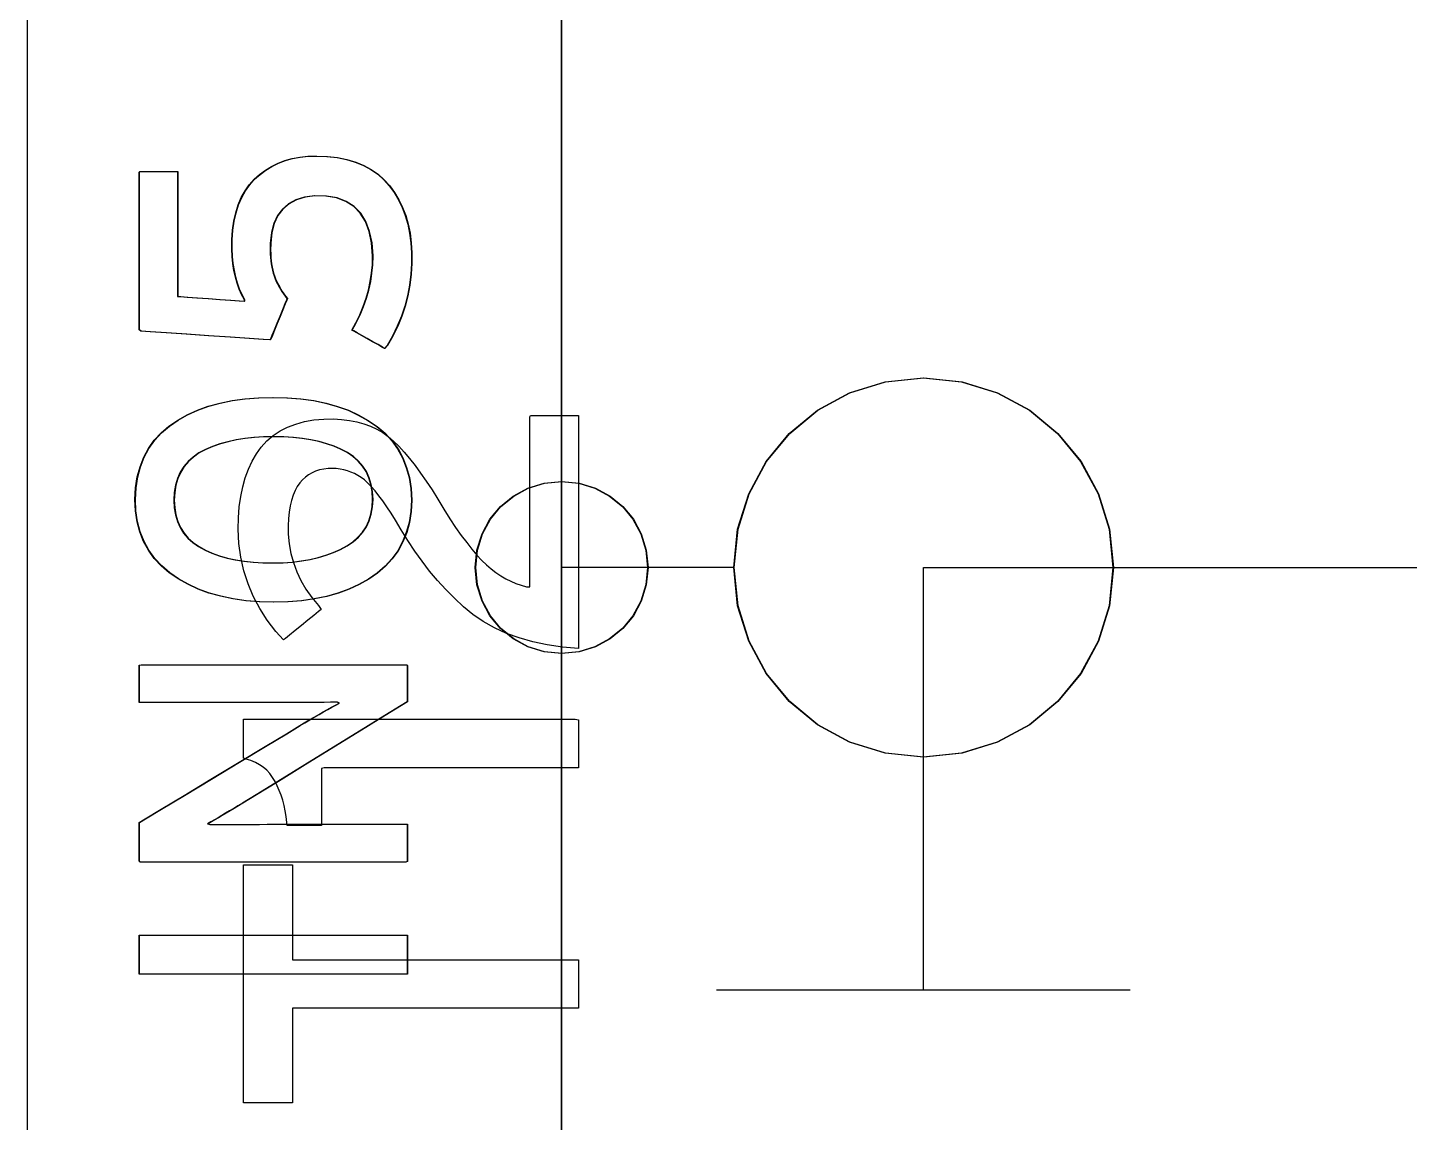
# Model space of a CAD drawing. Extents: x 1 to 47.7, y 0.2 to 35.
# Drawn here: x 34.5485 to 34.9492, y 10.5742 to 10.8918 of the extents above; entities that cross this region are included whole.
import ezdxf

# ---------------------------------------------------------------- set-up
doc = ezdxf.new("R2010")
doc.units = 0
doc.header["$MEASUREMENT"] = 0
for name, color, linetype in [('5_1___24__TARGET_LEDS___12', 7, 'CONTINUOUS'), ('6_2___8__INDEPENDENT_INPUT', 7, 'CONTINUOUS'), ('6_3___8__OPTOISO_INDEPENDE', 7, 'CONTINUOUS'), ('6_4___24__OPTOISO_INDEPEND', 7, 'CONTINUOUS'), ('6_6___8__INDEPENDENT_INPUT', 7, 'CONTINUOUS'), ('6_7___8__OPTOISO_INDEPENDE', 7, 'CONTINUOUS'), ('8_0_____DWG', 7, 'CONTINUOUS')]:
    doc.layers.add(name, color=color, linetype=linetype)

msp = doc.modelspace()

# ---------------------------------------------------------------- linework, layer by layer
at = {"layer": '5_1___24__TARGET_LEDS___12'}
for points in [[(34.7534, 10.73518), (34.70342, 10.73518), (34.70344, 11.03517)], [(34.7534, 10.43518), (34.70342, 10.43518), (34.70342, 10.73518)], [(34.8634, 10.73518), (34.95803, 10.73518)], [(34.65869, 10.61723), (34.58095, 10.61723), (34.58095, 10.62851), (34.65869, 10.62851), (34.65869, 10.61723)]]:
    msp.add_lwpolyline(points, dxfattribs=at)
for points in [[(34.6323, 10.85459), (34.63541, 10.85446), (34.63833, 10.85412), (34.64107, 10.85357), (34.64361, 10.85282), (34.64597, 10.85185), (34.64814, 10.85068), (34.65011, 10.8493), (34.6519, 10.84771), (34.6535, 10.84591), (34.65492, 10.84397), (34.65616, 10.84189), (34.65723, 10.83967), (34.65812, 10.83732), (34.65883, 10.83483), (34.65937, 10.8322), (34.65973, 10.82944), (34.65991, 10.82654), (34.65992, 10.82344), (34.65973, 10.82026), (34.65934, 10.81713), (34.65876, 10.81406), (34.65797, 10.81105), (34.65698, 10.80809), (34.6558, 10.80519), (34.65442, 10.80235), (34.65283, 10.79956), (34.6521, 10.79873), (34.65135, 10.79915), (34.65013, 10.79985), (34.64862, 10.8007), (34.64698, 10.80163), (34.64539, 10.80253), (34.64402, 10.80331), (34.64304, 10.80386), (34.64262, 10.8041), (34.64376, 10.80619), (34.6449, 10.80855), (34.6459, 10.81092), (34.64673, 10.81331), (34.64742, 10.81571), (34.64796, 10.81813), (34.64834, 10.82056), (34.64857, 10.82301), (34.64865, 10.82564), (34.64836, 10.82942), (34.64766, 10.83273), (34.64657, 10.83559), (34.64508, 10.83798), (34.64319, 10.83992), (34.6409, 10.84139), (34.63821, 10.84241), (34.63512, 10.84297), (34.6318, 10.84304), (34.62893, 10.84265), (34.62642, 10.84189), (34.62428, 10.84074), (34.62249, 10.83921), (34.62107, 10.83731), (34.62, 10.83502), (34.6193, 10.83235), (34.61896, 10.8293), (34.61893, 10.82724), (34.61896, 10.8262), (34.61902, 10.82519), (34.61912, 10.82421), (34.61924, 10.82327), (34.6194, 10.82235), (34.61959, 10.82146), (34.61981, 10.82061), (34.62006, 10.81979), (34.62037, 10.819), (34.62071, 10.81822), (34.62108, 10.81747), (34.62147, 10.81672), (34.62189, 10.816), (34.62233, 10.81528), (34.6228, 10.81459), (34.62329, 10.8139), (34.62381, 10.81323), (34.62363, 10.8128), (34.62316, 10.81165), (34.62249, 10.80998), (34.62169, 10.80802), (34.62086, 10.80598), (34.62008, 10.80406), (34.61944, 10.80249), (34.61903, 10.80148), (34.61885, 10.80122), (34.61692, 10.80135), (34.61285, 10.80163), (34.60733, 10.802), (34.60102, 10.80243), (34.59459, 10.80287), (34.58873, 10.80326), (34.5841, 10.80358), (34.58138, 10.80376), (34.58095, 10.80414), (34.58095, 10.80714), (34.58095, 10.81256), (34.58095, 10.81958), (34.58095, 10.82737), (34.58095, 10.83512), (34.58095, 10.842), (34.58095, 10.84719), (34.58095, 10.84988), (34.58113, 10.85007), (34.58199, 10.85007), (34.58339, 10.85007), (34.58513, 10.85007), (34.587, 10.85007), (34.58883, 10.85007), (34.5904, 10.85007), (34.59153, 10.85007), (34.59201, 10.85007), (34.59201, 10.84903), (34.59201, 10.84576), (34.59201, 10.84089), (34.59201, 10.83505), (34.59201, 10.82889), (34.59201, 10.82305), (34.59201, 10.81818), (34.59201, 10.81491), (34.59202, 10.81387), (34.59288, 10.81381), (34.59489, 10.81366), (34.5977, 10.81345), (34.60095, 10.81321), (34.6043, 10.81296), (34.6074, 10.81273), (34.6099, 10.81254), (34.61144, 10.81243), (34.61147, 10.81288), (34.61066, 10.81438), (34.60996, 10.81597), (34.60935, 10.81767), (34.60883, 10.81947), (34.60842, 10.82136), (34.60811, 10.82336), (34.60789, 10.82545), (34.60777, 10.82765), (34.60779, 10.83028), (34.608, 10.83307), (34.60838, 10.83569), (34.60894, 10.83814), (34.60966, 10.84042), (34.61056, 10.84253), (34.61163, 10.84447), (34.61288, 10.84624), (34.6143, 10.84784), (34.61587, 10.84926), (34.61755, 10.85051), (34.61933, 10.85159), (34.62122, 10.8525), (34.62323, 10.85325), (34.62533, 10.85384), (34.62755, 10.85425), (34.62987, 10.8545)], [(34.80839, 10.79019), (34.81948, 10.78908), (34.8298, 10.78587), (34.83915, 10.7808), (34.84729, 10.77409), (34.85401, 10.76595), (34.85908, 10.7566), (34.86229, 10.74627), (34.8634, 10.73518), (34.86229, 10.72409), (34.85908, 10.71377), (34.85401, 10.70443), (34.84729, 10.69629), (34.83915, 10.68958), (34.8298, 10.68451), (34.81948, 10.68131), (34.80839, 10.68019), (34.79731, 10.68131), (34.78699, 10.68451), (34.77765, 10.68958), (34.76951, 10.69629), (34.7628, 10.70443), (34.75773, 10.71377), (34.75452, 10.72409), (34.7534, 10.73518), (34.75452, 10.74627), (34.75773, 10.7566), (34.7628, 10.76595), (34.76951, 10.77409), (34.77765, 10.7808), (34.78699, 10.78587), (34.79731, 10.78908)], [(34.61968, 10.78455), (34.6238, 10.78444), (34.62773, 10.78413), (34.63146, 10.78361), (34.63501, 10.78288), (34.63836, 10.78194), (34.64153, 10.7808), (34.6445, 10.77944), (34.64728, 10.77788), (34.64987, 10.7761), (34.65217, 10.77413), (34.65418, 10.77195), (34.65589, 10.76958), (34.65729, 10.767), (34.6584, 10.76424), (34.65922, 10.76127), (34.65973, 10.7581), (34.65994, 10.75473), (34.65973, 10.75141), (34.65922, 10.74828), (34.65842, 10.74534), (34.65732, 10.7426), (34.65593, 10.74005), (34.65423, 10.73769), (34.65225, 10.73554), (34.64996, 10.73357), (34.64741, 10.73181), (34.64467, 10.73024), (34.64173, 10.72889), (34.63859, 10.72774), (34.63525, 10.72681), (34.63171, 10.72608), (34.62797, 10.72556), (34.62404, 10.72524), (34.6199, 10.72514), (34.61577, 10.72524), (34.61183, 10.72556), (34.60809, 10.72609), (34.60453, 10.72683), (34.60117, 10.72778), (34.59801, 10.72894), (34.59503, 10.73031), (34.59225, 10.73189), (34.58966, 10.73368), (34.58734, 10.73567), (34.58534, 10.73785), (34.58363, 10.74022), (34.58224, 10.74278), (34.58114, 10.74553), (34.58036, 10.74848), (34.57987, 10.75162), (34.5797, 10.75495), (34.5799, 10.75831), (34.58039, 10.76147), (34.58118, 10.76443), (34.58227, 10.76719), (34.58365, 10.76975), (34.58533, 10.77211), (34.5873, 10.77427), (34.58957, 10.77622), (34.59212, 10.77797), (34.59487, 10.77951), (34.59782, 10.78085), (34.60097, 10.78197), (34.60432, 10.7829), (34.60786, 10.78362), (34.6116, 10.78413), (34.61555, 10.78444)], [(34.6199, 10.77315), (34.61701, 10.77309), (34.61424, 10.77292), (34.61159, 10.77263), (34.60906, 10.77222), (34.60665, 10.7717), (34.60437, 10.77106), (34.60221, 10.7703), (34.60016, 10.76943), (34.59826, 10.76842), (34.59658, 10.76725), (34.59512, 10.76593), (34.59387, 10.76445), (34.59285, 10.76282), (34.59205, 10.76103), (34.59147, 10.75909), (34.59112, 10.75699), (34.59098, 10.75473), (34.59112, 10.75252), (34.59147, 10.75046), (34.59204, 10.74855), (34.59283, 10.74679), (34.59383, 10.74518), (34.59506, 10.74372), (34.5965, 10.74241), (34.59817, 10.74126), (34.60003, 10.74024), (34.60203, 10.73935), (34.60416, 10.73858), (34.60642, 10.73793), (34.60881, 10.73741), (34.61133, 10.737), (34.61398, 10.73672), (34.61677, 10.73656), (34.61968, 10.73653), (34.62256, 10.73659), (34.62532, 10.73678), (34.62795, 10.73708), (34.63045, 10.73751), (34.63283, 10.73806), (34.63509, 10.73873), (34.63722, 10.73953), (34.63922, 10.74045), (34.64113, 10.74148), (34.64288, 10.74264), (34.64439, 10.74396), (34.64567, 10.74542), (34.64673, 10.74703), (34.64755, 10.74878), (34.64815, 10.75069), (34.64852, 10.75275), (34.64865, 10.75495), (34.64852, 10.7572), (34.64815, 10.75929), (34.64756, 10.76123), (34.64675, 10.763), (34.64571, 10.76462), (34.64444, 10.76609), (34.64295, 10.76739), (34.64123, 10.76854), (34.63934, 10.76952), (34.63736, 10.77037), (34.63525, 10.77111), (34.63302, 10.77173), (34.63065, 10.77224), (34.62815, 10.77264), (34.62553, 10.77293), (34.62278, 10.7731)], [(34.70342, 10.76019), (34.70846, 10.75968), (34.71315, 10.75822), (34.7174, 10.75592), (34.7211, 10.75287), (34.72415, 10.74917), (34.72646, 10.74492), (34.72791, 10.74024), (34.72842, 10.73521), (34.72791, 10.73016), (34.72646, 10.72546), (34.72415, 10.72121), (34.7211, 10.71751), (34.7174, 10.71446), (34.71315, 10.71216), (34.70846, 10.7107), (34.70342, 10.7102), (34.69838, 10.7107), (34.69369, 10.71216), (34.68945, 10.71446), (34.68575, 10.71751), (34.68269, 10.72121), (34.68039, 10.72546), (34.67893, 10.73016), (34.67843, 10.73521), (34.67893, 10.74024), (34.68039, 10.74492), (34.68269, 10.74917), (34.68575, 10.75287), (34.68945, 10.75592), (34.69369, 10.75822), (34.69838, 10.75968)], [(34.65869, 10.69622), (34.65691, 10.69513), (34.65217, 10.6922), (34.64533, 10.688), (34.6373, 10.68305), (34.62895, 10.67792), (34.62118, 10.67313), (34.61485, 10.66923), (34.61086, 10.66678), (34.60958, 10.66599), (34.60836, 10.66526), (34.60717, 10.66455), (34.60602, 10.66387), (34.6049, 10.66321), (34.60382, 10.66257), (34.60278, 10.66196), (34.60177, 10.66137), (34.60079, 10.66081), (34.60142, 10.66058), (34.60329, 10.66058), (34.60522, 10.66058), (34.60721, 10.66059), (34.60926, 10.6606), (34.61137, 10.66062), (34.61353, 10.66063), (34.61576, 10.66066), (34.61805, 10.66068), (34.61947, 10.66069), (34.62309, 10.66069), (34.62854, 10.66069), (34.63508, 10.66069), (34.64199, 10.66069), (34.64853, 10.66069), (34.65398, 10.66069), (34.6576, 10.66069), (34.65869, 10.66068), (34.65869, 10.66017), (34.65869, 10.65902), (34.65869, 10.65744), (34.65869, 10.65561), (34.65869, 10.65374), (34.65869, 10.65203), (34.65869, 10.65067), (34.65869, 10.64986), (34.65815, 10.64973), (34.65311, 10.64973), (34.64394, 10.64973), (34.63206, 10.64973), (34.61886, 10.64973), (34.60577, 10.64973), (34.59419, 10.64973), (34.58552, 10.64973), (34.58119, 10.64973), (34.58095, 10.64995), (34.58095, 10.65089), (34.58095, 10.65238), (34.58095, 10.65422), (34.58095, 10.65619), (34.58095, 10.65809), (34.58095, 10.6597), (34.58095, 10.66082), (34.58095, 10.66124), (34.58268, 10.66229), (34.5873, 10.66507), (34.59395, 10.66908), (34.60176, 10.6738), (34.60989, 10.67869), (34.61746, 10.68326), (34.62362, 10.68697), (34.6275, 10.68931), (34.62883, 10.69011), (34.63027, 10.69095), (34.63166, 10.69176), (34.633, 10.69253), (34.63429, 10.69327), (34.63554, 10.69397), (34.63673, 10.69464), (34.63787, 10.69527), (34.63896, 10.69587), (34.63834, 10.6961), (34.63642, 10.69608), (34.63443, 10.69606), (34.6324, 10.69604), (34.63031, 10.69603), (34.62816, 10.69602), (34.62596, 10.69601), (34.62371, 10.69601), (34.6214, 10.696), (34.61998, 10.696), (34.61638, 10.696), (34.61096, 10.696), (34.60444, 10.696), (34.59757, 10.696), (34.59106, 10.696), (34.58564, 10.696), (34.58203, 10.696), (34.58095, 10.69601), (34.58095, 10.69652), (34.58095, 10.69767), (34.58095, 10.69925), (34.58095, 10.70108), (34.58095, 10.70295), (34.58095, 10.70466), (34.58095, 10.70602), (34.58095, 10.70683), (34.58149, 10.70696), (34.58653, 10.70696), (34.5957, 10.70696), (34.60758, 10.70696), (34.62077, 10.70696), (34.63387, 10.70696), (34.64545, 10.70696), (34.65411, 10.70696), (34.65845, 10.70696), (34.65869, 10.70676), (34.65869, 10.70588), (34.65869, 10.70449), (34.65869, 10.70277), (34.65869, 10.70093), (34.65869, 10.69916), (34.65869, 10.69766), (34.65869, 10.69661)]]:
    msp.add_lwpolyline(points, close=True, dxfattribs=at)
at = {"layer": '6_2___8__INDEPENDENT_INPUT'}
for points in [[(34.70825, 10.71172), (34.70359, 10.71212), (34.69917, 10.71276), (34.69498, 10.71363), (34.69104, 10.71474), (34.68733, 10.71608), (34.68386, 10.71766), (34.68063, 10.71948), (34.67763, 10.72153), (34.67488, 10.72382), (34.67229, 10.72626), (34.66979, 10.7288), (34.66738, 10.73143), (34.66507, 10.73417), (34.66285, 10.73701), (34.66073, 10.73995), (34.6587, 10.74299), (34.65676, 10.74614), (34.65515, 10.74888), (34.65388, 10.75091), (34.65266, 10.75278), (34.65148, 10.75449), (34.65034, 10.75603), (34.64925, 10.75742), (34.64819, 10.75864), (34.64717, 10.7597), (34.64619, 10.7606), (34.64523, 10.76131), (34.64425, 10.76192), (34.64325, 10.76245), (34.64224, 10.7629), (34.64121, 10.76327), (34.64016, 10.76356), (34.63909, 10.76376), (34.638, 10.76389), (34.6369, 10.76394), (34.63559, 10.7639), (34.63433, 10.76375), (34.63313, 10.7635), (34.632, 10.76314), (34.63095, 10.76268), (34.62995, 10.76211), (34.62903, 10.76144), (34.62818, 10.76066), (34.6274, 10.75977), (34.62666, 10.75871), (34.62602, 10.7575), (34.62546, 10.75616), (34.625, 10.75468), (34.62463, 10.75305), (34.62434, 10.75128), (34.62415, 10.74937), (34.62404, 10.74732), (34.62406, 10.74491), (34.62432, 10.74207), (34.62481, 10.7393), (34.62555, 10.7366), (34.62652, 10.73397), (34.62774, 10.73141), (34.62919, 10.72893), (34.63088, 10.72651), (34.6328, 10.72417), (34.63361, 10.72305), (34.63282, 10.72241), (34.63147, 10.72131), (34.62976, 10.71992), (34.62789, 10.7184), (34.62605, 10.7169), (34.62444, 10.71559), (34.62325, 10.71463), (34.62269, 10.71417), (34.62048, 10.71662), (34.61797, 10.71991), (34.61578, 10.72331), (34.61391, 10.72684), (34.61238, 10.73049), (34.61117, 10.73427), (34.61029, 10.73816), (34.60974, 10.74218), (34.60951, 10.74632), (34.60959, 10.74964), (34.60984, 10.75278), (34.61026, 10.75576), (34.61084, 10.75857), (34.61158, 10.76122), (34.61249, 10.7637), (34.61357, 10.76601), (34.61481, 10.76815), (34.61623, 10.77013), (34.61787, 10.7719), (34.61969, 10.77346), (34.6217, 10.7748), (34.62388, 10.77593), (34.62623, 10.77683), (34.62877, 10.77753), (34.63148, 10.778), (34.63437, 10.77826), (34.63714, 10.77829), (34.63952, 10.77816), (34.64178, 10.77788), (34.64393, 10.77746), (34.64597, 10.77689), (34.64791, 10.77618), (34.64973, 10.77533), (34.65145, 10.77433), (34.65305, 10.7732), (34.65458, 10.77187), (34.65612, 10.77036), (34.65767, 10.76867), (34.65925, 10.76682), (34.66085, 10.76479), (34.66246, 10.7626), (34.6641, 10.76023), (34.66575, 10.7577), (34.66743, 10.75499), (34.6692, 10.75209), (34.67093, 10.74936), (34.67261, 10.74683), (34.67424, 10.74451), (34.67581, 10.7424), (34.67732, 10.74048), (34.67879, 10.73877), (34.68019, 10.73727), (34.68155, 10.73596), (34.68292, 10.7348), (34.68431, 10.73374), (34.68573, 10.73279), (34.68716, 10.73195), (34.68862, 10.73121), (34.6901, 10.73057), (34.6916, 10.73004), (34.69312, 10.72962), (34.69415, 10.72961), (34.69415, 10.7325), (34.69415, 10.7381), (34.69415, 10.74551), (34.69415, 10.75386), (34.69415, 10.76226), (34.69415, 10.76982), (34.69415, 10.77566), (34.69415, 10.7789), (34.69431, 10.77927), (34.69532, 10.77927), (34.69704, 10.77927), (34.69921, 10.77927), (34.7016, 10.77927), (34.70395, 10.77927), (34.706, 10.77927), (34.70751, 10.77927), (34.70823, 10.77927), (34.70825, 10.77777), (34.70825, 10.77208), (34.70825, 10.76326), (34.70825, 10.75251), (34.70825, 10.74102), (34.70825, 10.73), (34.70825, 10.72065), (34.70825, 10.71415)], [(34.70825, 10.67707), (34.7054, 10.67707), (34.69781, 10.67707), (34.68695, 10.67707), (34.67427, 10.67707), (34.66122, 10.67707), (34.64927, 10.67707), (34.63987, 10.67707), (34.63446, 10.67707), (34.63372, 10.6769), (34.63372, 10.67569), (34.63372, 10.67359), (34.63372, 10.67091), (34.63372, 10.66799), (34.63372, 10.66514), (34.63372, 10.66271), (34.63372, 10.66101), (34.63372, 10.66037), (34.63334, 10.66037), (34.63232, 10.66037), (34.63085, 10.66037), (34.62915, 10.66037), (34.62739, 10.66037), (34.62578, 10.66037), (34.62451, 10.66037), (34.62378, 10.66037), (34.62361, 10.66124), (34.62342, 10.66293), (34.62316, 10.66456), (34.62283, 10.66613), (34.62244, 10.66765), (34.62199, 10.6691), (34.62146, 10.6705), (34.62088, 10.67184), (34.62023, 10.67312), (34.61952, 10.6743), (34.61872, 10.67538), (34.61781, 10.67635), (34.61681, 10.67721), (34.61571, 10.67796), (34.61451, 10.67861), (34.61321, 10.67915), (34.61181, 10.67958), (34.61107, 10.67987), (34.61107, 10.6807), (34.61107, 10.68214), (34.61107, 10.68396), (34.61107, 10.68596), (34.61107, 10.6879), (34.61107, 10.68956), (34.61107, 10.69073), (34.61107, 10.69116), (34.61479, 10.69116), (34.62468, 10.69116), (34.63884, 10.69116), (34.65538, 10.69116), (34.67239, 10.69116), (34.68798, 10.69116), (34.70024, 10.69116), (34.70728, 10.69116), (34.70825, 10.69102), (34.70825, 10.69), (34.70825, 10.68822), (34.70825, 10.68596), (34.70825, 10.68349), (34.70825, 10.6811), (34.70825, 10.67904), (34.70825, 10.67761)]]:
    msp.add_lwpolyline(points, close=True, dxfattribs=at)
for points in [[(34.80829, 10.61269), (34.80829, 10.73519), (34.95794, 10.73519)], [(34.62531, 10.62138), (34.70825, 10.62138), (34.70825, 10.60729), (34.62531, 10.60729), (34.62531, 10.57982), (34.61107, 10.57982), (34.61107, 10.64887), (34.62531, 10.64887), (34.62531, 10.62138)], [(34.7483, 10.61269), (34.8683, 10.61269)]]:
    msp.add_lwpolyline(points, dxfattribs=at)
at = {"layer": '6_3___8__OPTOISO_INDEPENDE'}
for points in [[(34.70825, 10.71172), (34.70359, 10.71212), (34.69917, 10.71276), (34.69498, 10.71363), (34.69104, 10.71474), (34.68733, 10.71608), (34.68386, 10.71766), (34.68063, 10.71948), (34.67763, 10.72153), (34.67488, 10.72382), (34.67229, 10.72626), (34.66979, 10.7288), (34.66738, 10.73143), (34.66507, 10.73417), (34.66285, 10.73701), (34.66073, 10.73995), (34.6587, 10.74299), (34.65676, 10.74614), (34.65515, 10.74888), (34.65388, 10.75091), (34.65266, 10.75278), (34.65148, 10.75449), (34.65034, 10.75603), (34.64925, 10.75742), (34.64819, 10.75864), (34.64717, 10.7597), (34.64619, 10.7606), (34.64523, 10.76131), (34.64425, 10.76192), (34.64325, 10.76245), (34.64224, 10.7629), (34.64121, 10.76327), (34.64016, 10.76356), (34.63909, 10.76376), (34.638, 10.76389), (34.6369, 10.76394), (34.63559, 10.7639), (34.63433, 10.76375), (34.63313, 10.7635), (34.632, 10.76314), (34.63095, 10.76268), (34.62995, 10.76211), (34.62903, 10.76144), (34.62818, 10.76066), (34.6274, 10.75977), (34.62666, 10.75871), (34.62602, 10.7575), (34.62546, 10.75616), (34.625, 10.75468), (34.62463, 10.75305), (34.62434, 10.75128), (34.62415, 10.74937), (34.62404, 10.74732), (34.62406, 10.74491), (34.62432, 10.74207), (34.62481, 10.7393), (34.62555, 10.7366), (34.62652, 10.73397), (34.62774, 10.73141), (34.62919, 10.72893), (34.63088, 10.72651), (34.6328, 10.72417), (34.63361, 10.72305), (34.63282, 10.72241), (34.63147, 10.72131), (34.62976, 10.71992), (34.62789, 10.7184), (34.62605, 10.7169), (34.62444, 10.71559), (34.62325, 10.71463), (34.62269, 10.71417), (34.62048, 10.71662), (34.61797, 10.71991), (34.61578, 10.72331), (34.61391, 10.72684), (34.61238, 10.73049), (34.61117, 10.73427), (34.61029, 10.73816), (34.60974, 10.74218), (34.60951, 10.74632), (34.60959, 10.74964), (34.60984, 10.75278), (34.61026, 10.75576), (34.61084, 10.75857), (34.61158, 10.76122), (34.61249, 10.7637), (34.61357, 10.76601), (34.61481, 10.76815), (34.61623, 10.77013), (34.61787, 10.7719), (34.61969, 10.77346), (34.6217, 10.7748), (34.62388, 10.77593), (34.62623, 10.77683), (34.62877, 10.77753), (34.63148, 10.778), (34.63437, 10.77826), (34.63714, 10.77829), (34.63952, 10.77816), (34.64178, 10.77788), (34.64393, 10.77746), (34.64597, 10.77689), (34.64791, 10.77618), (34.64973, 10.77533), (34.65145, 10.77433), (34.65305, 10.7732), (34.65458, 10.77187), (34.65612, 10.77036), (34.65767, 10.76867), (34.65925, 10.76682), (34.66085, 10.76479), (34.66246, 10.7626), (34.6641, 10.76023), (34.66575, 10.7577), (34.66743, 10.75499), (34.6692, 10.75209), (34.67093, 10.74936), (34.67261, 10.74683), (34.67424, 10.74451), (34.67581, 10.7424), (34.67732, 10.74048), (34.67879, 10.73877), (34.68019, 10.73727), (34.68155, 10.73596), (34.68292, 10.7348), (34.68431, 10.73374), (34.68573, 10.73279), (34.68716, 10.73195), (34.68862, 10.73121), (34.6901, 10.73057), (34.6916, 10.73004), (34.69312, 10.72962), (34.69415, 10.72961), (34.69415, 10.7325), (34.69415, 10.7381), (34.69415, 10.74551), (34.69415, 10.75386), (34.69415, 10.76226), (34.69415, 10.76982), (34.69415, 10.77566), (34.69415, 10.7789), (34.69431, 10.77927), (34.69532, 10.77927), (34.69704, 10.77927), (34.69921, 10.77927), (34.7016, 10.77927), (34.70395, 10.77927), (34.706, 10.77927), (34.70751, 10.77927), (34.70823, 10.77927), (34.70825, 10.77777), (34.70825, 10.77208), (34.70825, 10.76326), (34.70825, 10.75251), (34.70825, 10.74102), (34.70825, 10.73), (34.70825, 10.72065), (34.70825, 10.71415)], [(34.70825, 10.67707), (34.7054, 10.67707), (34.69781, 10.67707), (34.68695, 10.67707), (34.67427, 10.67707), (34.66122, 10.67707), (34.64927, 10.67707), (34.63987, 10.67707), (34.63446, 10.67707), (34.63372, 10.6769), (34.63372, 10.67569), (34.63372, 10.67359), (34.63372, 10.67091), (34.63372, 10.66799), (34.63372, 10.66514), (34.63372, 10.66271), (34.63372, 10.66101), (34.63372, 10.66037), (34.63334, 10.66037), (34.63232, 10.66037), (34.63085, 10.66037), (34.62915, 10.66037), (34.62739, 10.66037), (34.62578, 10.66037), (34.62451, 10.66037), (34.62378, 10.66037), (34.62361, 10.66124), (34.62342, 10.66293), (34.62316, 10.66456), (34.62283, 10.66613), (34.62244, 10.66765), (34.62199, 10.6691), (34.62146, 10.6705), (34.62088, 10.67184), (34.62023, 10.67312), (34.61952, 10.6743), (34.61872, 10.67538), (34.61781, 10.67635), (34.61681, 10.67721), (34.61571, 10.67796), (34.61451, 10.67861), (34.61321, 10.67915), (34.61181, 10.67958), (34.61107, 10.67987), (34.61107, 10.6807), (34.61107, 10.68214), (34.61107, 10.68396), (34.61107, 10.68596), (34.61107, 10.6879), (34.61107, 10.68956), (34.61107, 10.69073), (34.61107, 10.69116), (34.61479, 10.69116), (34.62468, 10.69116), (34.63884, 10.69116), (34.65538, 10.69116), (34.67239, 10.69116), (34.68798, 10.69116), (34.70024, 10.69116), (34.70728, 10.69116), (34.70825, 10.69102), (34.70825, 10.69), (34.70825, 10.68822), (34.70825, 10.68596), (34.70825, 10.68349), (34.70825, 10.6811), (34.70825, 10.67904), (34.70825, 10.67761)]]:
    msp.add_lwpolyline(points, close=True, dxfattribs=at)
for points in [[(34.80829, 10.61269), (34.80829, 10.73519), (34.95794, 10.73519)], [(34.62531, 10.62138), (34.70825, 10.62138), (34.70825, 10.60729), (34.62531, 10.60729), (34.62531, 10.57982), (34.61107, 10.57982), (34.61107, 10.64887), (34.62531, 10.64887), (34.62531, 10.62138)], [(34.7483, 10.61269), (34.8683, 10.61269)]]:
    msp.add_lwpolyline(points, dxfattribs=at)
at = {"layer": '6_4___24__OPTOISO_INDEPEND'}
for points in [[(34.75327, 10.73518), (34.70329, 10.73518), (34.70331, 11.03518)], [(34.75327, 10.43518), (34.70329, 10.43518), (34.70329, 10.73518)], [(34.86327, 10.73518), (34.95794, 10.73518)], [(34.65857, 10.61723), (34.58082, 10.61723), (34.58082, 10.62851), (34.65857, 10.62851), (34.65857, 10.61723)]]:
    msp.add_lwpolyline(points, dxfattribs=at)
for points in [[(34.63218, 10.85459), (34.63529, 10.85446), (34.63822, 10.85412), (34.64095, 10.85357), (34.6435, 10.85282), (34.64585, 10.85185), (34.64802, 10.85068), (34.64999, 10.8493), (34.65178, 10.84771), (34.65337, 10.84591), (34.65479, 10.84397), (34.65603, 10.84189), (34.6571, 10.83967), (34.65799, 10.83732), (34.6587, 10.83483), (34.65924, 10.8322), (34.6596, 10.82944), (34.65979, 10.82654), (34.6598, 10.82344), (34.65961, 10.82026), (34.65922, 10.81713), (34.65863, 10.81406), (34.65785, 10.81105), (34.65686, 10.80809), (34.65567, 10.80519), (34.65429, 10.80235), (34.6527, 10.79956), (34.65197, 10.79873), (34.65122, 10.79915), (34.65, 10.79985), (34.64849, 10.8007), (34.64686, 10.80163), (34.64527, 10.80253), (34.6439, 10.80331), (34.64292, 10.80386), (34.6425, 10.8041), (34.64364, 10.80619), (34.64478, 10.80855), (34.64577, 10.81092), (34.64661, 10.81331), (34.6473, 10.81571), (34.64783, 10.81813), (34.64822, 10.82056), (34.64845, 10.82301), (34.64852, 10.82564), (34.64823, 10.82942), (34.64754, 10.83273), (34.64645, 10.83559), (34.64496, 10.83798), (34.64307, 10.83992), (34.64078, 10.84139), (34.63809, 10.84241), (34.635, 10.84297), (34.63168, 10.84304), (34.62881, 10.84265), (34.6263, 10.84189), (34.62416, 10.84074), (34.62237, 10.83921), (34.62094, 10.83731), (34.61988, 10.83502), (34.61918, 10.83235), (34.61884, 10.8293), (34.61881, 10.82724), (34.61884, 10.8262), (34.6189, 10.82519), (34.619, 10.82421), (34.61912, 10.82327), (34.61928, 10.82235), (34.61947, 10.82146), (34.61968, 10.82061), (34.61994, 10.81979), (34.62024, 10.819), (34.62059, 10.81822), (34.62096, 10.81747), (34.62135, 10.81672), (34.62177, 10.816), (34.62221, 10.81528), (34.62268, 10.81459), (34.62317, 10.8139), (34.62368, 10.81323), (34.62351, 10.8128), (34.62304, 10.81165), (34.62236, 10.80998), (34.62157, 10.80802), (34.62074, 10.80598), (34.61996, 10.80406), (34.61932, 10.80249), (34.61891, 10.80148), (34.61873, 10.80122), (34.6168, 10.80135), (34.61273, 10.80163), (34.60721, 10.802), (34.60089, 10.80243), (34.59447, 10.80287), (34.58861, 10.80326), (34.58398, 10.80358), (34.58126, 10.80376), (34.58082, 10.80414), (34.58082, 10.80714), (34.58082, 10.81256), (34.58082, 10.81958), (34.58082, 10.82737), (34.58082, 10.83512), (34.58082, 10.842), (34.58082, 10.84719), (34.58082, 10.84988), (34.58101, 10.85007), (34.58187, 10.85007), (34.58327, 10.85007), (34.585, 10.85007), (34.58688, 10.85007), (34.58871, 10.85007), (34.59028, 10.85007), (34.5914, 10.85007), (34.59189, 10.85007), (34.59189, 10.84903), (34.59189, 10.84576), (34.59189, 10.84089), (34.59189, 10.83505), (34.59189, 10.82889), (34.59189, 10.82305), (34.59189, 10.81818), (34.59189, 10.81491), (34.5919, 10.81387), (34.59276, 10.81381), (34.59477, 10.81366), (34.59758, 10.81345), (34.60083, 10.81321), (34.60418, 10.81296), (34.60728, 10.81273), (34.60977, 10.81254), (34.61132, 10.81243), (34.61135, 10.81288), (34.61054, 10.81438), (34.60983, 10.81597), (34.60922, 10.81767), (34.60871, 10.81947), (34.6083, 10.82136), (34.60798, 10.82336), (34.60777, 10.82545), (34.60765, 10.82765), (34.60767, 10.83028), (34.60788, 10.83307), (34.60826, 10.83569), (34.60881, 10.83814), (34.60954, 10.84042), (34.61044, 10.84253), (34.61151, 10.84447), (34.61276, 10.84624), (34.61418, 10.84784), (34.61575, 10.84926), (34.61743, 10.85051), (34.61921, 10.85159), (34.62111, 10.8525), (34.62311, 10.85325), (34.62521, 10.85384), (34.62743, 10.85425), (34.62975, 10.8545)], [(34.80826, 10.79019), (34.81935, 10.78908), (34.82967, 10.78587), (34.83902, 10.7808), (34.84716, 10.77409), (34.85388, 10.76595), (34.85895, 10.7566), (34.86216, 10.74627), (34.86327, 10.73518), (34.86216, 10.72409), (34.85895, 10.71377), (34.85388, 10.70443), (34.84716, 10.69629), (34.83902, 10.68958), (34.82967, 10.68451), (34.81935, 10.68131), (34.80826, 10.68019), (34.79718, 10.68131), (34.78686, 10.68451), (34.77752, 10.68958), (34.76938, 10.69629), (34.76267, 10.70443), (34.7576, 10.71377), (34.75439, 10.72409), (34.75327, 10.73518), (34.75439, 10.74627), (34.7576, 10.7566), (34.76267, 10.76595), (34.76938, 10.77409), (34.77752, 10.7808), (34.78686, 10.78587), (34.79718, 10.78908)], [(34.61956, 10.78455), (34.62368, 10.78444), (34.62761, 10.78413), (34.63134, 10.78361), (34.63489, 10.78288), (34.63824, 10.78194), (34.64141, 10.7808), (34.64438, 10.77944), (34.64716, 10.77788), (34.64974, 10.7761), (34.65205, 10.77413), (34.65406, 10.77195), (34.65576, 10.76958), (34.65717, 10.767), (34.65828, 10.76424), (34.65909, 10.76127), (34.65961, 10.7581), (34.65982, 10.75473), (34.65961, 10.75141), (34.6591, 10.74828), (34.6583, 10.74534), (34.6572, 10.7426), (34.6558, 10.74005), (34.65411, 10.73769), (34.65212, 10.73554), (34.64984, 10.73357), (34.64729, 10.73181), (34.64455, 10.73024), (34.64161, 10.72889), (34.63847, 10.72774), (34.63513, 10.72681), (34.63159, 10.72608), (34.62785, 10.72556), (34.62391, 10.72524), (34.61978, 10.72514), (34.61565, 10.72524), (34.61171, 10.72556), (34.60796, 10.72609), (34.60441, 10.72683), (34.60105, 10.72778), (34.59788, 10.72894), (34.59491, 10.73031), (34.59213, 10.73189), (34.58954, 10.73368), (34.58722, 10.73567), (34.58521, 10.73785), (34.58351, 10.74022), (34.58211, 10.74278), (34.58102, 10.74553), (34.58023, 10.74848), (34.57975, 10.75162), (34.57958, 10.75495), (34.57978, 10.75831), (34.58027, 10.76147), (34.58106, 10.76443), (34.58215, 10.76719), (34.58353, 10.76975), (34.58521, 10.77211), (34.58718, 10.77427), (34.58945, 10.77622), (34.592, 10.77797), (34.59475, 10.77951), (34.5977, 10.78085), (34.60085, 10.78197), (34.60419, 10.7829), (34.60774, 10.78362), (34.61148, 10.78413), (34.61542, 10.78444)], [(34.61978, 10.77315), (34.61689, 10.77309), (34.61411, 10.77292), (34.61146, 10.77263), (34.60894, 10.77222), (34.60653, 10.7717), (34.60425, 10.77106), (34.60208, 10.7703), (34.60004, 10.76943), (34.59814, 10.76842), (34.59646, 10.76725), (34.59499, 10.76593), (34.59375, 10.76445), (34.59273, 10.76282), (34.59193, 10.76103), (34.59135, 10.75909), (34.591, 10.75699), (34.59086, 10.75473), (34.59099, 10.75252), (34.59135, 10.75046), (34.59192, 10.74855), (34.5927, 10.74679), (34.59371, 10.74518), (34.59494, 10.74372), (34.59638, 10.74241), (34.59804, 10.74126), (34.59991, 10.74024), (34.60191, 10.73935), (34.60403, 10.73858), (34.60629, 10.73793), (34.60868, 10.73741), (34.61121, 10.737), (34.61386, 10.73672), (34.61664, 10.73656), (34.61956, 10.73653), (34.62244, 10.73659), (34.6252, 10.73678), (34.62783, 10.73708), (34.63033, 10.73751), (34.63271, 10.73806), (34.63496, 10.73873), (34.63709, 10.73953), (34.6391, 10.74045), (34.64101, 10.74148), (34.64276, 10.74264), (34.64427, 10.74396), (34.64555, 10.74542), (34.64661, 10.74703), (34.64743, 10.74878), (34.64803, 10.75069), (34.64839, 10.75275), (34.64853, 10.75495), (34.6484, 10.7572), (34.64803, 10.75929), (34.64744, 10.76123), (34.64663, 10.763), (34.64559, 10.76462), (34.64432, 10.76609), (34.64283, 10.76739), (34.64111, 10.76854), (34.63922, 10.76952), (34.63724, 10.77037), (34.63513, 10.77111), (34.63289, 10.77173), (34.63053, 10.77224), (34.62803, 10.77264), (34.62541, 10.77293), (34.62266, 10.7731)], [(34.70329, 10.76019), (34.70833, 10.75968), (34.71302, 10.75822), (34.71727, 10.75592), (34.72097, 10.75287), (34.72402, 10.74917), (34.72633, 10.74492), (34.72778, 10.74024), (34.72829, 10.73521), (34.72778, 10.73016), (34.72633, 10.72546), (34.72402, 10.72121), (34.72097, 10.71751), (34.71727, 10.71446), (34.71302, 10.71216), (34.70833, 10.7107), (34.70329, 10.7102), (34.69825, 10.7107), (34.69356, 10.71216), (34.68932, 10.71446), (34.68562, 10.71751), (34.68256, 10.72121), (34.68026, 10.72546), (34.6788, 10.73016), (34.6783, 10.73521), (34.6788, 10.74024), (34.68026, 10.74492), (34.68256, 10.74917), (34.68562, 10.75287), (34.68932, 10.75592), (34.69356, 10.75822), (34.69825, 10.75968)], [(34.65857, 10.69622), (34.65679, 10.69513), (34.65204, 10.6922), (34.64521, 10.688), (34.63718, 10.68305), (34.62883, 10.67792), (34.62105, 10.67313), (34.61473, 10.66923), (34.61074, 10.66678), (34.60945, 10.66599), (34.60823, 10.66526), (34.60705, 10.66455), (34.6059, 10.66387), (34.60478, 10.66321), (34.6037, 10.66257), (34.60266, 10.66196), (34.60164, 10.66137), (34.60067, 10.66081), (34.6013, 10.66058), (34.60317, 10.66058), (34.6051, 10.66058), (34.60709, 10.66059), (34.60914, 10.6606), (34.61125, 10.66062), (34.61342, 10.66063), (34.61565, 10.66066), (34.61794, 10.66068), (34.61937, 10.66069), (34.62298, 10.66069), (34.62843, 10.66069), (34.63497, 10.66069), (34.64187, 10.66069), (34.64841, 10.66069), (34.65386, 10.66069), (34.65748, 10.66069), (34.65857, 10.66068), (34.65857, 10.66017), (34.65857, 10.65902), (34.65857, 10.65744), (34.65857, 10.65561), (34.65857, 10.65374), (34.65857, 10.65203), (34.65857, 10.65067), (34.65857, 10.64986), (34.65802, 10.64973), (34.65299, 10.64973), (34.64382, 10.64973), (34.63194, 10.64973), (34.61874, 10.64973), (34.60565, 10.64973), (34.59406, 10.64973), (34.5854, 10.64973), (34.58107, 10.64973), (34.58082, 10.64995), (34.58082, 10.65089), (34.58082, 10.65238), (34.58082, 10.65422), (34.58082, 10.65619), (34.58082, 10.65809), (34.58082, 10.6597), (34.58082, 10.66082), (34.58082, 10.66124), (34.58256, 10.66229), (34.58718, 10.66507), (34.59383, 10.66908), (34.60164, 10.6738), (34.60977, 10.67869), (34.61734, 10.68326), (34.6235, 10.68697), (34.62738, 10.68931), (34.6287, 10.69011), (34.63014, 10.69095), (34.63154, 10.69176), (34.63288, 10.69253), (34.63417, 10.69327), (34.63541, 10.69397), (34.63661, 10.69464), (34.63775, 10.69527), (34.63884, 10.69587), (34.63822, 10.6961), (34.63629, 10.69608), (34.63431, 10.69606), (34.63228, 10.69604), (34.63019, 10.69603), (34.62804, 10.69602), (34.62584, 10.69601), (34.62359, 10.69601), (34.62128, 10.696), (34.61986, 10.696), (34.61625, 10.696), (34.61083, 10.696), (34.60432, 10.696), (34.59745, 10.696), (34.59093, 10.696), (34.58551, 10.696), (34.58191, 10.696), (34.58082, 10.69601), (34.58082, 10.69652), (34.58082, 10.69767), (34.58082, 10.69925), (34.58082, 10.70108), (34.58082, 10.70295), (34.58082, 10.70466), (34.58082, 10.70602), (34.58082, 10.70683), (34.58137, 10.70696), (34.58641, 10.70696), (34.59557, 10.70696), (34.60746, 10.70696), (34.62065, 10.70696), (34.63375, 10.70696), (34.64533, 10.70696), (34.65399, 10.70696), (34.65832, 10.70696), (34.65857, 10.70676), (34.65857, 10.70588), (34.65857, 10.70449), (34.65857, 10.70277), (34.65857, 10.70093), (34.65857, 10.69916), (34.65857, 10.69766), (34.65857, 10.69661)]]:
    msp.add_lwpolyline(points, close=True, dxfattribs=at)
at = {"layer": '6_6___8__INDEPENDENT_INPUT'}
for points in [[(34.70825, 10.71172), (34.70359, 10.71212), (34.69917, 10.71276), (34.69498, 10.71363), (34.69104, 10.71474), (34.68733, 10.71608), (34.68386, 10.71766), (34.68063, 10.71948), (34.67763, 10.72153), (34.67488, 10.72382), (34.67229, 10.72626), (34.66979, 10.7288), (34.66738, 10.73143), (34.66507, 10.73417), (34.66285, 10.73701), (34.66073, 10.73995), (34.6587, 10.74299), (34.65676, 10.74614), (34.65515, 10.74888), (34.65388, 10.75091), (34.65266, 10.75278), (34.65148, 10.75449), (34.65034, 10.75603), (34.64925, 10.75742), (34.64819, 10.75864), (34.64717, 10.7597), (34.64619, 10.7606), (34.64523, 10.76131), (34.64425, 10.76192), (34.64325, 10.76245), (34.64224, 10.7629), (34.64121, 10.76327), (34.64016, 10.76356), (34.63909, 10.76376), (34.638, 10.76389), (34.6369, 10.76394), (34.63559, 10.7639), (34.63433, 10.76375), (34.63313, 10.7635), (34.632, 10.76314), (34.63095, 10.76268), (34.62995, 10.76211), (34.62903, 10.76144), (34.62818, 10.76066), (34.6274, 10.75977), (34.62666, 10.75871), (34.62602, 10.7575), (34.62546, 10.75616), (34.625, 10.75468), (34.62463, 10.75305), (34.62434, 10.75128), (34.62415, 10.74937), (34.62404, 10.74732), (34.62406, 10.74491), (34.62432, 10.74207), (34.62481, 10.7393), (34.62555, 10.7366), (34.62652, 10.73397), (34.62774, 10.73141), (34.62919, 10.72893), (34.63088, 10.72651), (34.6328, 10.72417), (34.63361, 10.72305), (34.63282, 10.72241), (34.63147, 10.72131), (34.62976, 10.71992), (34.62789, 10.7184), (34.62605, 10.7169), (34.62444, 10.71559), (34.62325, 10.71463), (34.62269, 10.71417), (34.62048, 10.71662), (34.61797, 10.71991), (34.61578, 10.72331), (34.61391, 10.72684), (34.61238, 10.73049), (34.61117, 10.73427), (34.61029, 10.73816), (34.60974, 10.74218), (34.60951, 10.74632), (34.60959, 10.74964), (34.60984, 10.75278), (34.61026, 10.75576), (34.61084, 10.75857), (34.61158, 10.76122), (34.61249, 10.7637), (34.61357, 10.76601), (34.61481, 10.76815), (34.61623, 10.77013), (34.61787, 10.7719), (34.61969, 10.77346), (34.6217, 10.7748), (34.62388, 10.77593), (34.62623, 10.77683), (34.62877, 10.77753), (34.63148, 10.778), (34.63437, 10.77826), (34.63714, 10.77829), (34.63952, 10.77816), (34.64178, 10.77788), (34.64393, 10.77746), (34.64597, 10.77689), (34.64791, 10.77618), (34.64973, 10.77533), (34.65145, 10.77433), (34.65305, 10.7732), (34.65458, 10.77187), (34.65612, 10.77036), (34.65767, 10.76867), (34.65925, 10.76682), (34.66085, 10.76479), (34.66246, 10.7626), (34.6641, 10.76023), (34.66575, 10.7577), (34.66743, 10.75499), (34.6692, 10.75209), (34.67093, 10.74936), (34.67261, 10.74683), (34.67424, 10.74451), (34.67581, 10.7424), (34.67732, 10.74048), (34.67879, 10.73877), (34.68019, 10.73727), (34.68155, 10.73596), (34.68292, 10.7348), (34.68431, 10.73374), (34.68573, 10.73279), (34.68716, 10.73195), (34.68862, 10.73121), (34.6901, 10.73057), (34.6916, 10.73004), (34.69312, 10.72962), (34.69415, 10.72961), (34.69415, 10.7325), (34.69415, 10.7381), (34.69415, 10.74551), (34.69415, 10.75386), (34.69415, 10.76226), (34.69415, 10.76982), (34.69415, 10.77566), (34.69415, 10.7789), (34.69431, 10.77927), (34.69532, 10.77927), (34.69704, 10.77927), (34.69921, 10.77927), (34.7016, 10.77927), (34.70395, 10.77927), (34.706, 10.77927), (34.70751, 10.77927), (34.70823, 10.77927), (34.70825, 10.77777), (34.70825, 10.77208), (34.70825, 10.76326), (34.70825, 10.75251), (34.70825, 10.74102), (34.70825, 10.73), (34.70825, 10.72065), (34.70825, 10.71415)], [(34.70825, 10.67707), (34.7054, 10.67707), (34.69781, 10.67707), (34.68695, 10.67707), (34.67427, 10.67707), (34.66122, 10.67707), (34.64927, 10.67707), (34.63987, 10.67707), (34.63446, 10.67707), (34.63372, 10.6769), (34.63372, 10.67569), (34.63372, 10.67359), (34.63372, 10.67091), (34.63372, 10.66799), (34.63372, 10.66514), (34.63372, 10.66271), (34.63372, 10.66101), (34.63372, 10.66037), (34.63334, 10.66037), (34.63232, 10.66037), (34.63085, 10.66037), (34.62915, 10.66037), (34.62739, 10.66037), (34.62578, 10.66037), (34.62451, 10.66037), (34.62378, 10.66037), (34.62361, 10.66124), (34.62342, 10.66293), (34.62316, 10.66456), (34.62283, 10.66613), (34.62244, 10.66765), (34.62199, 10.6691), (34.62146, 10.6705), (34.62088, 10.67184), (34.62023, 10.67312), (34.61952, 10.6743), (34.61872, 10.67538), (34.61781, 10.67635), (34.61681, 10.67721), (34.61571, 10.67796), (34.61451, 10.67861), (34.61321, 10.67915), (34.61181, 10.67958), (34.61107, 10.67987), (34.61107, 10.6807), (34.61107, 10.68214), (34.61107, 10.68396), (34.61107, 10.68596), (34.61107, 10.6879), (34.61107, 10.68956), (34.61107, 10.69073), (34.61107, 10.69116), (34.61479, 10.69116), (34.62468, 10.69116), (34.63884, 10.69116), (34.65538, 10.69116), (34.67239, 10.69116), (34.68798, 10.69116), (34.70024, 10.69116), (34.70728, 10.69116), (34.70825, 10.69102), (34.70825, 10.69), (34.70825, 10.68822), (34.70825, 10.68596), (34.70825, 10.68349), (34.70825, 10.6811), (34.70825, 10.67904), (34.70825, 10.67761)]]:
    msp.add_lwpolyline(points, close=True, dxfattribs=at)
for points in [[(34.80829, 10.61269), (34.80829, 10.73519), (34.95794, 10.73519)], [(34.62531, 10.62138), (34.70825, 10.62138), (34.70825, 10.60729), (34.62531, 10.60729), (34.62531, 10.57982), (34.61107, 10.57982), (34.61107, 10.64887), (34.62531, 10.64887), (34.62531, 10.62138)], [(34.7483, 10.61269), (34.8683, 10.61269)]]:
    msp.add_lwpolyline(points, dxfattribs=at)
at = {"layer": '6_7___8__OPTOISO_INDEPENDE'}
for points in [[(34.70825, 10.71172), (34.70359, 10.71212), (34.69917, 10.71276), (34.69498, 10.71363), (34.69104, 10.71474), (34.68733, 10.71608), (34.68386, 10.71766), (34.68063, 10.71948), (34.67763, 10.72153), (34.67488, 10.72382), (34.67229, 10.72626), (34.66979, 10.7288), (34.66738, 10.73143), (34.66507, 10.73417), (34.66285, 10.73701), (34.66073, 10.73995), (34.6587, 10.74299), (34.65676, 10.74614), (34.65515, 10.74888), (34.65388, 10.75091), (34.65266, 10.75278), (34.65148, 10.75449), (34.65034, 10.75603), (34.64925, 10.75742), (34.64819, 10.75864), (34.64717, 10.7597), (34.64619, 10.7606), (34.64523, 10.76131), (34.64425, 10.76192), (34.64325, 10.76245), (34.64224, 10.7629), (34.64121, 10.76327), (34.64016, 10.76356), (34.63909, 10.76376), (34.638, 10.76389), (34.6369, 10.76394), (34.63559, 10.7639), (34.63433, 10.76375), (34.63313, 10.7635), (34.632, 10.76314), (34.63095, 10.76268), (34.62995, 10.76211), (34.62903, 10.76144), (34.62818, 10.76066), (34.6274, 10.75977), (34.62666, 10.75871), (34.62602, 10.7575), (34.62546, 10.75616), (34.625, 10.75468), (34.62463, 10.75305), (34.62434, 10.75128), (34.62415, 10.74937), (34.62404, 10.74732), (34.62406, 10.74491), (34.62432, 10.74207), (34.62481, 10.7393), (34.62555, 10.7366), (34.62652, 10.73397), (34.62774, 10.73141), (34.62919, 10.72893), (34.63088, 10.72651), (34.6328, 10.72417), (34.63361, 10.72305), (34.63282, 10.72241), (34.63147, 10.72131), (34.62976, 10.71992), (34.62789, 10.7184), (34.62605, 10.7169), (34.62444, 10.71559), (34.62325, 10.71463), (34.62269, 10.71417), (34.62048, 10.71662), (34.61797, 10.71991), (34.61578, 10.72331), (34.61391, 10.72684), (34.61238, 10.73049), (34.61117, 10.73427), (34.61029, 10.73816), (34.60974, 10.74218), (34.60951, 10.74632), (34.60959, 10.74964), (34.60984, 10.75278), (34.61026, 10.75576), (34.61084, 10.75857), (34.61158, 10.76122), (34.61249, 10.7637), (34.61357, 10.76601), (34.61481, 10.76815), (34.61623, 10.77013), (34.61787, 10.7719), (34.61969, 10.77346), (34.6217, 10.7748), (34.62388, 10.77593), (34.62623, 10.77683), (34.62877, 10.77753), (34.63148, 10.778), (34.63437, 10.77826), (34.63714, 10.77829), (34.63952, 10.77816), (34.64178, 10.77788), (34.64393, 10.77746), (34.64597, 10.77689), (34.64791, 10.77618), (34.64973, 10.77533), (34.65145, 10.77433), (34.65305, 10.7732), (34.65458, 10.77187), (34.65612, 10.77036), (34.65767, 10.76867), (34.65925, 10.76682), (34.66085, 10.76479), (34.66246, 10.7626), (34.6641, 10.76023), (34.66575, 10.7577), (34.66743, 10.75499), (34.6692, 10.75209), (34.67093, 10.74936), (34.67261, 10.74683), (34.67424, 10.74451), (34.67581, 10.7424), (34.67732, 10.74048), (34.67879, 10.73877), (34.68019, 10.73727), (34.68155, 10.73596), (34.68292, 10.7348), (34.68431, 10.73374), (34.68573, 10.73279), (34.68716, 10.73195), (34.68862, 10.73121), (34.6901, 10.73057), (34.6916, 10.73004), (34.69312, 10.72962), (34.69415, 10.72961), (34.69415, 10.7325), (34.69415, 10.7381), (34.69415, 10.74551), (34.69415, 10.75386), (34.69415, 10.76226), (34.69415, 10.76982), (34.69415, 10.77566), (34.69415, 10.7789), (34.69431, 10.77927), (34.69532, 10.77927), (34.69704, 10.77927), (34.69921, 10.77927), (34.7016, 10.77927), (34.70395, 10.77927), (34.706, 10.77927), (34.70751, 10.77927), (34.70823, 10.77927), (34.70825, 10.77777), (34.70825, 10.77208), (34.70825, 10.76326), (34.70825, 10.75251), (34.70825, 10.74102), (34.70825, 10.73), (34.70825, 10.72065), (34.70825, 10.71415)], [(34.70825, 10.67707), (34.7054, 10.67707), (34.69781, 10.67707), (34.68695, 10.67707), (34.67427, 10.67707), (34.66122, 10.67707), (34.64927, 10.67707), (34.63987, 10.67707), (34.63446, 10.67707), (34.63372, 10.6769), (34.63372, 10.67569), (34.63372, 10.67359), (34.63372, 10.67091), (34.63372, 10.66799), (34.63372, 10.66514), (34.63372, 10.66271), (34.63372, 10.66101), (34.63372, 10.66037), (34.63334, 10.66037), (34.63232, 10.66037), (34.63085, 10.66037), (34.62915, 10.66037), (34.62739, 10.66037), (34.62578, 10.66037), (34.62451, 10.66037), (34.62378, 10.66037), (34.62361, 10.66124), (34.62342, 10.66293), (34.62316, 10.66456), (34.62283, 10.66613), (34.62244, 10.66765), (34.62199, 10.6691), (34.62146, 10.6705), (34.62088, 10.67184), (34.62023, 10.67312), (34.61952, 10.6743), (34.61872, 10.67538), (34.61781, 10.67635), (34.61681, 10.67721), (34.61571, 10.67796), (34.61451, 10.67861), (34.61321, 10.67915), (34.61181, 10.67958), (34.61107, 10.67987), (34.61107, 10.6807), (34.61107, 10.68214), (34.61107, 10.68396), (34.61107, 10.68596), (34.61107, 10.6879), (34.61107, 10.68956), (34.61107, 10.69073), (34.61107, 10.69116), (34.61479, 10.69116), (34.62468, 10.69116), (34.63884, 10.69116), (34.65538, 10.69116), (34.67239, 10.69116), (34.68798, 10.69116), (34.70024, 10.69116), (34.70728, 10.69116), (34.70825, 10.69102), (34.70825, 10.69), (34.70825, 10.68822), (34.70825, 10.68596), (34.70825, 10.68349), (34.70825, 10.6811), (34.70825, 10.67904), (34.70825, 10.67761)]]:
    msp.add_lwpolyline(points, close=True, dxfattribs=at)
for points in [[(34.80829, 10.61269), (34.80829, 10.73519), (34.95794, 10.73519)], [(34.62531, 10.62138), (34.70825, 10.62138), (34.70825, 10.60729), (34.62531, 10.60729), (34.62531, 10.57982), (34.61107, 10.57982), (34.61107, 10.64887), (34.62531, 10.64887), (34.62531, 10.62138)], [(34.7483, 10.61269), (34.8683, 10.61269)]]:
    msp.add_lwpolyline(points, dxfattribs=at)
at = {"layer": '8_0_____DWG'}
msp.add_lwpolyline([(34.54846, 10.49277), (34.54846, 10.88312), (34.54846, 11.27346), (34.54846, 11.66305), (34.54846, 12.05111), (34.54846, 12.24433), (34.54846, 12.43688), (34.54846, 12.62867), (34.54846, 12.8196), (34.54846, 13.00958), (34.54846, 13.19851), (34.54846, 13.3863), (34.54846, 13.57284), (34.54846, 13.75805), (34.54846, 13.94184)], dxfattribs=at)

doc.saveas('drawing.dxf')
